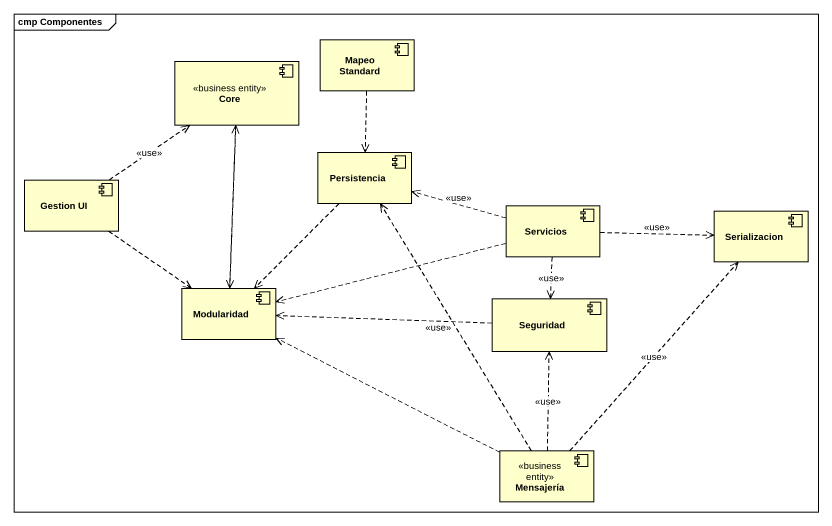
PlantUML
@startuml
mainframe cmp Componentes
component "Mapeo Standard" as Mapeo_Standard
component Core <<business entity>>
component Persistencia
component "Gestion UI" as Gestion_UI
component Servicios
component Serializacion
component Modularidad
component Seguridad
component Mensajería <<business entity>>
Mapeo_Standard ..> Persistencia
Core ..> Modularidad
Persistencia ..> Modularidad
Gestion_UI .up.> Core : <<use>>
Gestion_UI ..> Modularidad
Servicios .left.> Persistencia : <<use>>
Servicios .right.> Serializacion : <<use>>
Servicios .left.> Modularidad
Servicios ..> Seguridad : <<use>>
Modularidad .up.> Core
Seguridad .left.> Modularidad
Mensajería .up.> Persistencia : <<use>>
Mensajería .up.> Serializacion : <<use>>
Mensajería .left.> Modularidad
Mensajería .up.> Seguridad : <<use>>
@enduml
